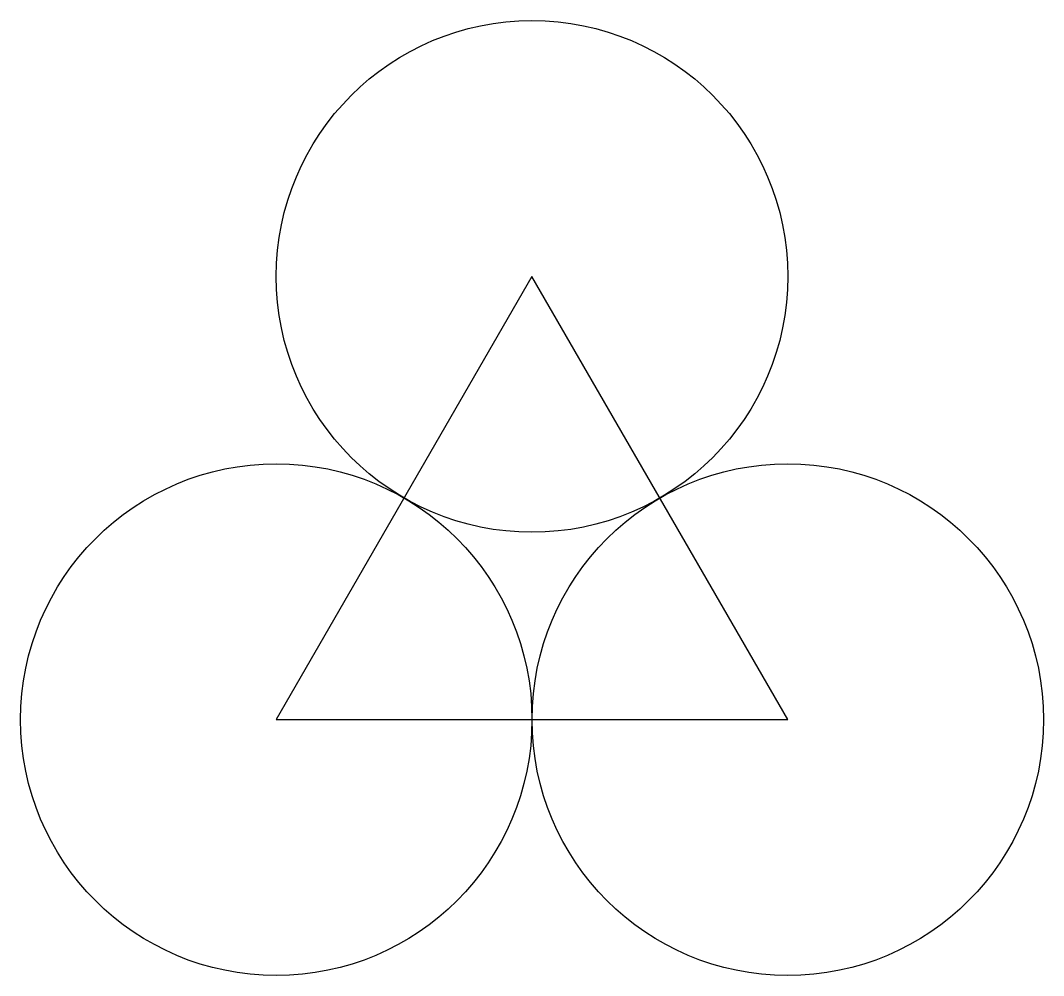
# Model space of a CAD drawing. Header units: millimetres. Extents: x 861 to 2623, y 90 to 1735.
import ezdxf

# ---------------------------------------------------------------- set-up
doc = ezdxf.new("R2010")
doc.units = ezdxf.units.MM

msp = doc.modelspace()

# ---------------------------------------------------------------- linework, layer by layer
msp.add_lwpolyline([(1742, 1294), (1301.3, 530.6), (2182.8, 530.6)], close=True)
for centre in [(1742, 1294), (1301.3, 530.6), (2182.8, 530.6)]:
    msp.add_circle(centre, 440.7)

doc.saveas('drawing.dxf')
